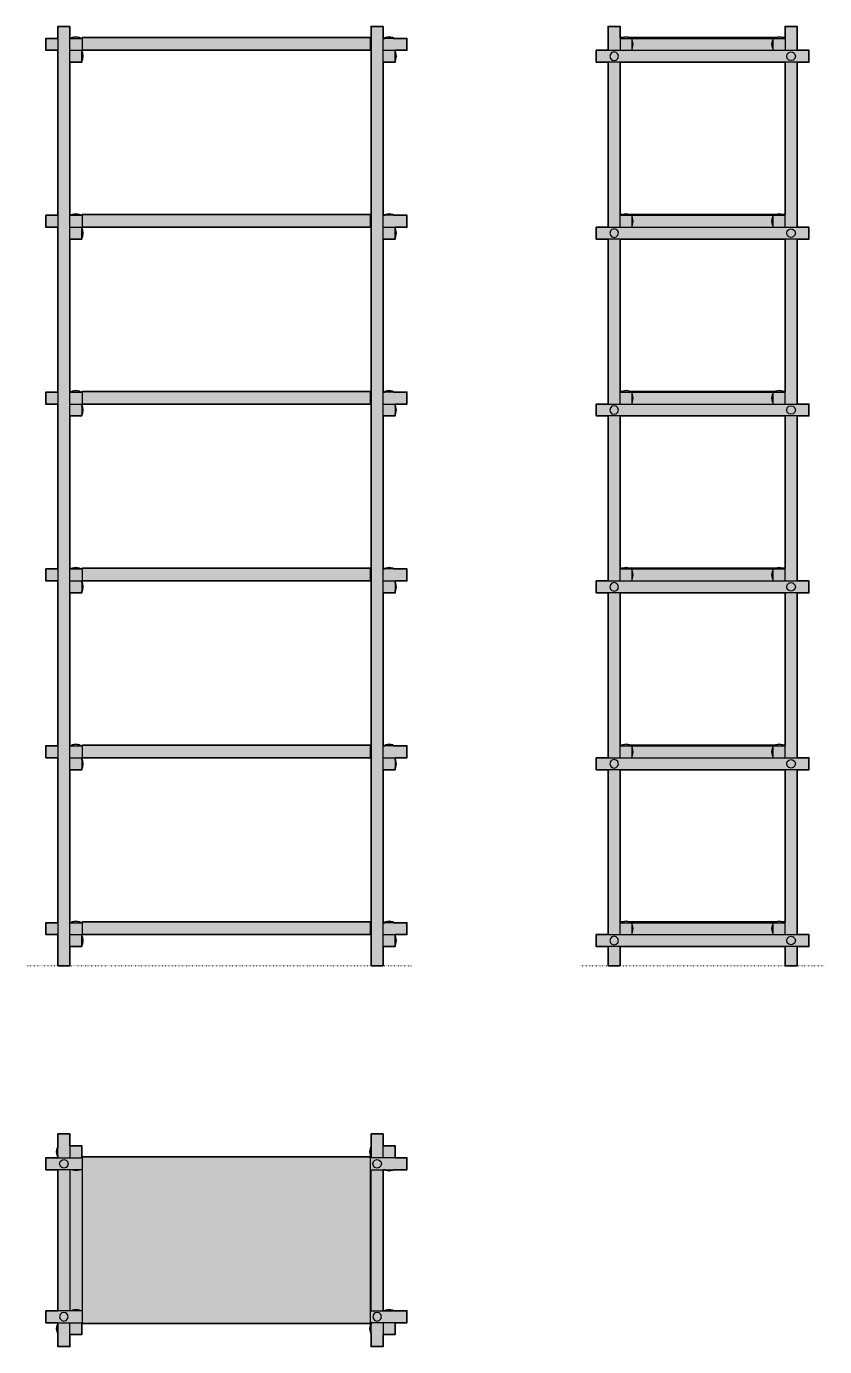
# Model space of a CAD drawing. Header units: millimetres. Extents: x 0 to 1669, y -797 to 1965.
import ezdxf

# ---------------------------------------------------------------- set-up
doc = ezdxf.new("R2010")
doc.units = ezdxf.units.MM
doc.linetypes.add('Dots', pattern=[1, 0, -1])
doc.layers.add('Blocks', color=7, linetype='Continuous')
doc.layers.add('Blocks$Fill', color=7, linetype='Continuous', true_color=0xffffff)
for name, color, linetype, lineweight, true_color in [('Blocks$Inner', 7, 'Continuous', 25, 0x007f00), ('Blocks$Outline', 7, 'Continuous', 35, 0xff3f3f), ('Groud', 7, 'Dots', 25, 0x243775)]:
    doc.layers.add(name, color=color, linetype=linetype, lineweight=lineweight, true_color=true_color)

# ---------------------------------------------------------------- blocks, each defined once
blk = doc.blocks.new('Woody Column High Shelf Side')
at = {"layer": 'Blocks$Fill'}
h = blk.add_hatch(color=256, dxfattribs=at)
h.paths.add_polyline_path([(452.7, 1915), (477.7, 1915), (477.7, 1890), (452.7, 1890), (452.7, 1545), (477.7, 1545), (477.7, 1520), (452.7, 1520), (452.7, 1175), (477.7, 1175), (477.7, 1150), (452.7, 1150), (452.7, 805), (477.7, 805), (477.7, 780), (452.7, 780), (452.7, 435), (477.7, 435), (477.7, 410), (452.7, 410), (452.7, 65), (477.7, 65), (477.7, 40), (452.7, 40), (452.7, 0), (427.7, 0), (427.7, 40), (255.2, 40), (82.7, 40), (82.7, 0), (57.7, 0), (57.7, 40), (32.7, 40), (32.7, 65), (57.7, 65), (57.7, 410), (32.7, 410), (32.7, 435), (57.7, 435), (57.7, 780), (32.7, 780), (32.7, 805), (57.7, 805), (57.7, 1150), (32.7, 1150), (32.7, 1175), (57.7, 1175), (57.7, 1520), (32.7, 1520), (32.7, 1545), (57.7, 1545), (57.7, 1890), (32.7, 1890), (32.7, 1915), (57.7, 1915), (57.7, 1965), (82.7, 1965), (82.7, 1941.3), (83.7, 1941.5), (85.1, 1941.5), (87.7, 1941.5), (88.3, 1941.8), (95.2, 1943.1), (102.1, 1941.8), (102.7, 1941.5), (407.7, 1941.5), (408.3, 1941.8), (415.2, 1943.1), (422.1, 1941.8), (422.7, 1941.5), (426.7, 1941.5), (427.7, 1941.3), (427.7, 1965), (452.7, 1965)], flags=0)
h.paths.add_polyline_path([(102.7, 1571.5), (407.7, 1571.5), (408.3, 1571.8), (415.2, 1573.1), (422.1, 1571.8), (422.7, 1571.5), (426.7, 1571.5), (427.7, 1571.3), (427.7, 1890), (255.2, 1890), (82.7, 1890), (82.7, 1571.3), (83.7, 1571.5), (85.1, 1571.5), (87.7, 1571.5), (88.3, 1571.8), (95.2, 1573.1), (102.1, 1571.8)], flags=0)
h.paths.add_polyline_path([(255.2, 1520), (82.7, 1520), (82.7, 1201.3), (83.7, 1201.5), (85.1, 1201.5), (87.7, 1201.5), (88.3, 1201.8), (95.2, 1203.1), (102.1, 1201.8), (102.7, 1201.5), (407.7, 1201.5), (408.3, 1201.8), (415.2, 1203.1), (422.1, 1201.8), (422.7, 1201.5), (426.7, 1201.5), (427.7, 1201.3), (427.7, 1520)], flags=0)
h.paths.add_polyline_path([(255.2, 1150), (82.7, 1150), (82.7, 831.3), (83.7, 831.5), (85.1, 831.5), (87.7, 831.5), (88.3, 831.8), (95.2, 833.1), (102.1, 831.8), (102.7, 831.5), (407.7, 831.5), (408.3, 831.8), (415.2, 833.1), (422.1, 831.8), (422.7, 831.5), (426.7, 831.5), (427.7, 831.3), (427.7, 1150)], flags=0)
h.paths.add_polyline_path([(255.2, 780), (82.7, 780), (82.7, 461.3), (83.7, 461.5), (85.1, 461.5), (87.7, 461.5), (88.3, 461.8), (95.2, 463.1), (102.1, 461.8), (102.7, 461.5), (407.7, 461.5), (408.3, 461.8), (415.2, 463.1), (422.1, 461.8), (422.7, 461.5), (426.7, 461.5), (427.7, 461.3), (427.7, 780)], flags=0)
h.paths.add_polyline_path([(102.7, 91.5), (407.7, 91.5), (408.3, 91.8), (415.2, 93.1), (422.1, 91.8), (422.7, 91.5), (426.7, 91.5), (427.7, 91.3), (427.7, 410), (255.2, 410), (82.7, 410), (82.7, 91.3), (83.7, 91.5), (85.1, 91.5), (87.7, 91.5), (88.3, 91.8), (95.2, 93.1), (102.1, 91.8)], flags=0)
at = {"layer": 'Blocks$Inner'}
for points in [[(57.7, 1915), (57.7, 1965), (82.7, 1965), (82.7, 1940), (82.7, 1915)], [(452.7, 1915), (452.7, 1965), (427.7, 1965), (427.7, 1940), (427.7, 1915)], [(82.7, 1941.3), (83.7, 1941.5), (85.1, 1941.5), (87.7, 1941.5)], [(82.7, 1940), (107.7, 1940), (255.2, 1940), (402.7, 1940), (427.7, 1940)], [(86.2, 1940), (86.2, 1940.8), (88.3, 1941.8), (95.2, 1943.1), (102.1, 1941.8), (104.2, 1940.8), (104.2, 1940)], [(407.7, 1941.5), (255.2, 1941.5), (102.7, 1941.5)], [(107.7, 1915), (107.7, 1940)], [(107.7, 1918.5), (107.8, 1918.5), (108.8, 1920.6), (110.1, 1927.5), (108.8, 1934.4), (107.8, 1936.5), (107.7, 1936.5)], [(402.7, 1918.5), (402.6, 1918.5), (401.6, 1920.6), (400.3, 1927.5), (401.6, 1934.4), (402.6, 1936.5), (402.7, 1936.5)], [(402.7, 1915), (402.7, 1940)], [(424.2, 1940), (424.2, 1940.8), (422.1, 1941.8), (415.2, 1943.1), (408.3, 1941.8), (406.2, 1940.8), (406.2, 1940)], [(427.7, 1941.3), (426.7, 1941.5), (425.3, 1941.5), (422.7, 1941.5)], [(57.7, 1545), (57.7, 1890)], [(82.7, 1545), (82.7, 1570), (82.7, 1890)], [(427.7, 1545), (427.7, 1570), (427.7, 1890)], [(452.7, 1545), (452.7, 1890)], [(82.7, 1571.3), (83.7, 1571.5), (85.1, 1571.5), (87.7, 1571.5)], [(82.7, 1570), (107.7, 1570), (255.2, 1570), (402.7, 1570), (427.7, 1570)], [(86.2, 1570), (86.2, 1570.8), (88.3, 1571.8), (95.2, 1573.1), (102.1, 1571.8), (104.2, 1570.8), (104.2, 1570)], [(407.7, 1571.5), (255.2, 1571.5), (102.7, 1571.5)], [(107.7, 1545), (107.7, 1570)], [(107.7, 1548.5), (107.8, 1548.5), (108.8, 1550.6), (110.1, 1557.5), (108.8, 1564.4), (107.8, 1566.5), (107.7, 1566.5)], [(402.7, 1548.5), (402.6, 1548.5), (401.6, 1550.6), (400.3, 1557.5), (401.6, 1564.4), (402.6, 1566.5), (402.7, 1566.5)], [(402.7, 1545), (402.7, 1570)], [(424.2, 1570), (424.2, 1570.8), (422.1, 1571.8), (415.2, 1573.1), (408.3, 1571.8), (406.2, 1570.8), (406.2, 1570)], [(427.7, 1571.3), (426.7, 1571.5), (425.3, 1571.5), (422.7, 1571.5)], [(57.7, 1175), (57.7, 1520)], [(82.7, 1175), (82.7, 1200), (82.7, 1520)], [(427.7, 1175), (427.7, 1200), (427.7, 1520)], [(452.7, 1175), (452.7, 1520)], [(82.7, 1201.3), (83.7, 1201.5), (85.1, 1201.5), (87.7, 1201.5)], [(82.7, 1200), (107.7, 1200), (255.2, 1200), (402.7, 1200), (427.7, 1200)], [(86.2, 1200), (86.2, 1200.8), (88.3, 1201.8), (95.2, 1203.1), (102.1, 1201.8), (104.2, 1200.8), (104.2, 1200)], [(407.7, 1201.5), (255.2, 1201.5), (102.7, 1201.5)], [(107.7, 1175), (107.7, 1200)], [(107.7, 1178.5), (107.8, 1178.5), (108.8, 1180.6), (110.1, 1187.5), (108.8, 1194.4), (107.8, 1196.5), (107.7, 1196.5)], [(402.7, 1178.5), (402.6, 1178.5), (401.6, 1180.6), (400.3, 1187.5), (401.6, 1194.4), (402.6, 1196.5), (402.7, 1196.5)], [(402.7, 1175), (402.7, 1200)], [(424.2, 1200), (424.2, 1200.8), (422.1, 1201.8), (415.2, 1203.1), (408.3, 1201.8), (406.2, 1200.8), (406.2, 1200)], [(427.7, 1201.3), (426.7, 1201.5), (425.3, 1201.5), (422.7, 1201.5)], [(57.7, 805), (57.7, 1150)], [(82.7, 805), (82.7, 830), (82.7, 1150)], [(427.7, 805), (427.7, 830), (427.7, 1150)], [(452.7, 805), (452.7, 1150)], [(82.7, 831.3), (83.7, 831.5), (85.1, 831.5), (87.7, 831.5)], [(82.7, 830), (107.7, 830), (255.2, 830), (402.7, 830), (427.7, 830)], [(86.2, 830), (86.2, 830.8), (88.3, 831.8), (95.2, 833.1), (102.1, 831.8), (104.2, 830.8), (104.2, 830)], [(407.7, 831.5), (255.2, 831.5), (102.7, 831.5)], [(107.7, 805), (107.7, 830)], [(402.7, 805), (402.7, 830)], [(424.2, 830), (424.2, 830.8), (422.1, 831.8), (415.2, 833.1), (408.3, 831.8), (406.2, 830.8), (406.2, 830)], [(427.7, 831.3), (426.7, 831.5), (425.3, 831.5), (422.7, 831.5)], [(107.7, 808.5), (107.8, 808.5), (108.8, 810.6), (110.1, 817.5), (108.8, 824.4), (107.8, 826.5), (107.7, 826.5)], [(402.7, 808.5), (402.6, 808.5), (401.6, 810.6), (400.3, 817.5), (401.6, 824.4), (402.6, 826.5), (402.7, 826.5)], [(57.7, 435), (57.7, 780)], [(82.7, 435), (82.7, 460), (82.7, 780)], [(427.7, 435), (427.7, 460), (427.7, 780)], [(452.7, 435), (452.7, 780)], [(82.7, 461.3), (83.7, 461.5), (85.1, 461.5), (87.7, 461.5)], [(82.7, 460), (107.7, 460), (255.2, 460), (402.7, 460), (427.7, 460)], [(86.2, 460), (86.2, 460.8), (88.3, 461.8), (95.2, 463.1), (102.1, 461.8), (104.2, 460.8), (104.2, 460)], [(407.7, 461.5), (255.2, 461.5), (102.7, 461.5)], [(107.7, 435), (107.7, 460)], [(107.7, 438.5), (107.8, 438.5), (108.8, 440.6), (110.1, 447.5), (108.8, 454.4), (107.8, 456.5), (107.7, 456.5)], [(402.7, 438.5), (402.6, 438.5), (401.6, 440.6), (400.3, 447.5), (401.6, 454.4), (402.6, 456.5), (402.7, 456.5)], [(402.7, 435), (402.7, 460)], [(424.2, 460), (424.2, 460.8), (422.1, 461.8), (415.2, 463.1), (408.3, 461.8), (406.2, 460.8), (406.2, 460)], [(427.7, 461.3), (426.7, 461.5), (425.3, 461.5), (422.7, 461.5)], [(57.7, 65), (57.7, 410)], [(82.7, 65), (82.7, 90), (82.7, 410)], [(427.7, 65), (427.7, 90), (427.7, 410)], [(452.7, 65), (452.7, 410)], [(82.7, 91.3), (83.7, 91.5), (85.1, 91.5), (87.7, 91.5)], [(82.7, 90), (107.7, 90), (255.2, 90), (402.7, 90), (427.7, 90)], [(86.2, 90), (86.2, 90.8), (88.3, 91.8), (95.2, 93.1), (102.1, 91.8), (104.2, 90.8), (104.2, 90)], [(407.7, 91.5), (255.2, 91.5), (102.7, 91.5)], [(107.7, 65), (107.7, 90)], [(107.7, 68.5), (107.8, 68.5), (108.8, 70.6), (110.1, 77.5), (108.8, 84.4), (107.8, 86.5), (107.7, 86.5)], [(402.7, 68.5), (402.6, 68.5), (401.6, 70.6), (400.3, 77.5), (401.6, 84.4), (402.6, 86.5), (402.7, 86.5)], [(402.7, 65), (402.7, 90)], [(424.2, 90), (424.2, 90.8), (422.1, 91.8), (415.2, 93.1), (408.3, 91.8), (406.2, 90.8), (406.2, 90)], [(427.7, 91.3), (426.7, 91.5), (425.3, 91.5), (422.7, 91.5)], [(57.7, 40), (57.7, 0), (82.7, 0), (82.7, 40)], [(427.7, 40), (427.7, 0), (452.7, 0), (452.7, 40)]]:
    blk.add_lwpolyline(points, dxfattribs=at)
for points in [[(255.2, 1890), (32.7, 1890), (32.7, 1915), (82.7, 1915), (107.7, 1915), (255.2, 1915), (402.7, 1915), (427.7, 1915), (477.7, 1915), (477.7, 1890)], [(74.7, 1894.7), (78, 1898), (79.2, 1902.5), (78, 1907), (74.7, 1910.3), (70.2, 1911.5), (65.7, 1910.3), (62.4, 1907), (61.2, 1902.5), (62.4, 1898), (65.7, 1894.7), (70.2, 1893.5)], [(435.7, 1894.7), (432.4, 1898), (431.2, 1902.5), (432.4, 1907), (435.7, 1910.3), (440.2, 1911.5), (444.7, 1910.3), (448, 1907), (449.2, 1902.5), (448, 1898), (444.7, 1894.7), (440.2, 1893.5)], [(255.2, 1520), (32.7, 1520), (32.7, 1545), (82.7, 1545), (107.7, 1545), (255.2, 1545), (402.7, 1545), (427.7, 1545), (477.7, 1545), (477.7, 1520)], [(74.7, 1524.7), (78, 1528), (79.2, 1532.5), (78, 1537), (74.7, 1540.3), (70.2, 1541.5), (65.7, 1540.3), (62.4, 1537), (61.2, 1532.5), (62.4, 1528), (65.7, 1524.7), (70.2, 1523.5)], [(435.7, 1524.7), (432.4, 1528), (431.2, 1532.5), (432.4, 1537), (435.7, 1540.3), (440.2, 1541.5), (444.7, 1540.3), (448, 1537), (449.2, 1532.5), (448, 1528), (444.7, 1524.7), (440.2, 1523.5)], [(255.2, 1150), (32.7, 1150), (32.7, 1175), (82.7, 1175), (107.7, 1175), (255.2, 1175), (402.7, 1175), (427.7, 1175), (477.7, 1175), (477.7, 1150)], [(74.7, 1154.7), (78, 1158), (79.2, 1162.5), (78, 1167), (74.7, 1170.3), (70.2, 1171.5), (65.7, 1170.3), (62.4, 1167), (61.2, 1162.5), (62.4, 1158), (65.7, 1154.7), (70.2, 1153.5)], [(435.7, 1154.7), (432.4, 1158), (431.2, 1162.5), (432.4, 1167), (435.7, 1170.3), (440.2, 1171.5), (444.7, 1170.3), (448, 1167), (449.2, 1162.5), (448, 1158), (444.7, 1154.7), (440.2, 1153.5)], [(255.2, 780), (32.7, 780), (32.7, 805), (82.7, 805), (107.7, 805), (255.2, 805), (402.7, 805), (427.7, 805), (477.7, 805), (477.7, 780)], [(74.7, 784.7), (78, 788), (79.2, 792.5), (78, 797), (74.7, 800.3), (70.2, 801.5), (65.7, 800.3), (62.4, 797), (61.2, 792.5), (62.4, 788), (65.7, 784.7), (70.2, 783.5)], [(435.7, 784.7), (432.4, 788), (431.2, 792.5), (432.4, 797), (435.7, 800.3), (440.2, 801.5), (444.7, 800.3), (448, 797), (449.2, 792.5), (448, 788), (444.7, 784.7), (440.2, 783.5)], [(255.2, 410), (32.7, 410), (32.7, 435), (82.7, 435), (107.7, 435), (255.2, 435), (402.7, 435), (427.7, 435), (477.7, 435), (477.7, 410)], [(74.7, 414.7), (78, 418), (79.2, 422.5), (78, 427), (74.7, 430.3), (70.2, 431.5), (65.7, 430.3), (62.4, 427), (61.2, 422.5), (62.4, 418), (65.7, 414.7), (70.2, 413.5)], [(435.7, 414.7), (432.4, 418), (431.2, 422.5), (432.4, 427), (435.7, 430.3), (440.2, 431.5), (444.7, 430.3), (448, 427), (449.2, 422.5), (448, 418), (444.7, 414.7), (440.2, 413.5)], [(255.2, 40), (32.7, 40), (32.7, 65), (82.7, 65), (107.7, 65), (255.2, 65), (402.7, 65), (427.7, 65), (477.7, 65), (477.7, 40)], [(74.7, 44.7), (78, 48), (79.2, 52.5), (78, 57), (74.7, 60.3), (70.2, 61.5), (65.7, 60.3), (62.4, 57), (61.2, 52.5), (62.4, 48), (65.7, 44.7), (70.2, 43.5)], [(435.7, 44.7), (432.4, 48), (431.2, 52.5), (432.4, 57), (435.7, 60.3), (440.2, 61.5), (444.7, 60.3), (448, 57), (449.2, 52.5), (448, 48), (444.7, 44.7), (440.2, 43.5)]]:
    blk.add_lwpolyline(points, close=True, dxfattribs=at)
at = {"layer": 'Blocks$Outline'}
for points in [[(57.7, 1915), (57.7, 1965), (82.7, 1965), (82.7, 1941.3)], [(427.7, 1941.3), (427.7, 1965), (452.7, 1965), (452.7, 1915)], [(82.7, 1941.3), (83.7, 1941.5), (85.1, 1941.5), (87.7, 1941.5)], [(87.7, 1941.5), (88.3, 1941.8), (95.2, 1943.1), (102.1, 1941.8), (102.7, 1941.5)], [(102.7, 1941.5), (255.2, 1941.5), (407.7, 1941.5)], [(407.7, 1941.5), (408.3, 1941.8), (415.2, 1943.1), (422.1, 1941.8), (422.7, 1941.5)], [(422.7, 1941.5), (425.3, 1941.5), (426.7, 1941.5), (427.7, 1941.3)], [(57.7, 1890), (32.7, 1890), (32.7, 1915), (57.7, 1915)], [(452.7, 1915), (477.7, 1915), (477.7, 1890), (452.7, 1890)], [(57.7, 1545), (57.7, 1890)], [(255.2, 1890), (82.7, 1890)], [(82.7, 1890), (82.7, 1571.3)], [(427.7, 1890), (255.2, 1890)], [(427.7, 1571.3), (427.7, 1890)], [(452.7, 1890), (452.7, 1545)], [(82.7, 1571.3), (83.7, 1571.5), (85.1, 1571.5), (87.7, 1571.5)], [(87.7, 1571.5), (88.3, 1571.8), (95.2, 1573.1), (102.1, 1571.8), (102.7, 1571.5)], [(102.7, 1571.5), (255.2, 1571.5), (407.7, 1571.5)], [(407.7, 1571.5), (408.3, 1571.8), (415.2, 1573.1), (422.1, 1571.8), (422.7, 1571.5)], [(422.7, 1571.5), (425.3, 1571.5), (426.7, 1571.5), (427.7, 1571.3)], [(57.7, 1520), (32.7, 1520), (32.7, 1545), (57.7, 1545)], [(57.7, 1175), (57.7, 1520)], [(255.2, 1520), (82.7, 1520)], [(82.7, 1520), (82.7, 1201.3)], [(427.7, 1520), (255.2, 1520)], [(427.7, 1201.3), (427.7, 1520)], [(452.7, 1545), (477.7, 1545), (477.7, 1520), (452.7, 1520)], [(452.7, 1520), (452.7, 1175)], [(82.7, 1201.3), (83.7, 1201.5), (85.1, 1201.5), (87.7, 1201.5)], [(87.7, 1201.5), (88.3, 1201.8), (95.2, 1203.1), (102.1, 1201.8), (102.7, 1201.5)], [(102.7, 1201.5), (255.2, 1201.5), (407.7, 1201.5)], [(407.7, 1201.5), (408.3, 1201.8), (415.2, 1203.1), (422.1, 1201.8), (422.7, 1201.5)], [(422.7, 1201.5), (425.3, 1201.5), (426.7, 1201.5), (427.7, 1201.3)], [(57.7, 1150), (32.7, 1150), (32.7, 1175), (57.7, 1175)], [(452.7, 1175), (477.7, 1175), (477.7, 1150), (452.7, 1150)], [(57.7, 805), (57.7, 1150)], [(255.2, 1150), (82.7, 1150)], [(82.7, 1150), (82.7, 831.3)], [(427.7, 1150), (255.2, 1150)], [(427.7, 831.3), (427.7, 1150)], [(452.7, 1150), (452.7, 805)], [(82.7, 831.3), (83.7, 831.5), (85.1, 831.5), (87.7, 831.5)], [(87.7, 831.5), (88.3, 831.8), (95.2, 833.1), (102.1, 831.8), (102.7, 831.5)], [(102.7, 831.5), (255.2, 831.5), (407.7, 831.5)], [(407.7, 831.5), (408.3, 831.8), (415.2, 833.1), (422.1, 831.8), (422.7, 831.5)], [(422.7, 831.5), (425.3, 831.5), (426.7, 831.5), (427.7, 831.3)], [(57.7, 780), (32.7, 780), (32.7, 805), (57.7, 805)], [(452.7, 805), (477.7, 805), (477.7, 780), (452.7, 780)], [(57.7, 435), (57.7, 780)], [(255.2, 780), (82.7, 780)], [(82.7, 780), (82.7, 461.3)], [(427.7, 780), (255.2, 780)], [(427.7, 461.3), (427.7, 780)], [(452.7, 780), (452.7, 435)], [(82.7, 461.3), (83.7, 461.5), (85.1, 461.5), (87.7, 461.5)], [(87.7, 461.5), (88.3, 461.8), (95.2, 463.1), (102.1, 461.8), (102.7, 461.5)], [(102.7, 461.5), (255.2, 461.5), (407.7, 461.5)], [(407.7, 461.5), (408.3, 461.8), (415.2, 463.1), (422.1, 461.8), (422.7, 461.5)], [(422.7, 461.5), (425.3, 461.5), (426.7, 461.5), (427.7, 461.3)], [(57.7, 410), (32.7, 410), (32.7, 435), (57.7, 435)], [(452.7, 435), (477.7, 435), (477.7, 410), (452.7, 410)], [(57.7, 65), (57.7, 410)], [(255.2, 410), (82.7, 410)], [(82.7, 410), (82.7, 91.3)], [(427.7, 410), (255.2, 410)], [(427.7, 91.3), (427.7, 410)], [(452.7, 410), (452.7, 65)], [(82.7, 91.3), (83.7, 91.5), (85.1, 91.5), (87.7, 91.5)], [(87.7, 91.5), (88.3, 91.8), (95.2, 93.1), (102.1, 91.8), (102.7, 91.5)], [(102.7, 91.5), (255.2, 91.5), (407.7, 91.5)], [(407.7, 91.5), (408.3, 91.8), (415.2, 93.1), (422.1, 91.8), (422.7, 91.5)], [(422.7, 91.5), (425.3, 91.5), (426.7, 91.5), (427.7, 91.3)], [(57.7, 40), (32.7, 40), (32.7, 65), (57.7, 65)], [(452.7, 65), (477.7, 65), (477.7, 40), (452.7, 40)], [(82.7, 40), (82.7, 0), (57.7, 0), (57.7, 40)], [(255.2, 40), (82.7, 40)], [(427.7, 40), (255.2, 40)], [(452.7, 40), (452.7, 0), (427.7, 0), (427.7, 40)]]:
    blk.add_lwpolyline(points, dxfattribs=at)
blk = doc.blocks.new('Woody Column High Shelf Top')
at = {"layer": 'Blocks$Fill'}
blk.add_hatch(color=256, dxfattribs=at).paths.add_polyline_path([(705, 395), (730, 395), (730, 370), (701.5, 370), (701.5, 369.9), (699.4, 368.9), (692.5, 367.6), (685.6, 368.9), (683.5, 369.9), (683.5, 370), (680, 370), (680, 75), (683.5, 75), (683.5, 75.1), (685.6, 76.1), (692.5, 77.4), (699.4, 76.1), (701.5, 75.1), (701.5, 75), (730, 75), (730, 50), (705, 50), (705, 25), (680, 25), (680, 0), (655, 0), (655, 28.5), (654.7, 28.5), (653.7, 30.6), (652.4, 37.5), (653.7, 44.4), (654.7, 46.5), (655, 46.5), (655, 50), (654, 50), (654, 48.3), (654, 48), (352.5, 48), (51, 48), (51, 48.3), (51, 50), (50, 50), (50, 25), (25, 25), (25, 0), (0, 0), (0, 28.5), (-0.3, 28.5), (-1.3, 30.6), (-2.6, 37.5), (-1.3, 44.4), (-0.3, 46.5), (0, 46.5), (0, 50), (-25, 50), (-25, 75), (0, 75), (0, 370), (-25, 370), (-25, 395), (0, 395), (0, 398.5), (-0.3, 398.5), (-1.3, 400.6), (-2.6, 407.5), (-1.3, 414.4), (-0.3, 416.5), (0, 416.5), (0, 445), (25, 445), (25, 420), (50, 420), (50, 395), (51, 395), (51, 397), (352.5, 397), (654, 397), (654, 396.7), (654, 395), (655, 395), (655, 398.5), (654.7, 398.5), (653.7, 400.6), (652.4, 407.5), (653.7, 414.4), (654.7, 416.5), (655, 416.5), (655, 445), (680, 445), (680, 420), (705, 420)], flags=0)
at = {"layer": 'Blocks$Inner'}
for points in [[(0, 395), (0, 445), (25, 445), (25, 420), (25, 395), (50, 395)], [(680, 395), (680, 420), (680, 445), (655, 445), (655, 395)], [(0, 398.5), (-0.3, 398.5), (-1.3, 400.6), (-2.6, 407.5), (-1.3, 414.4), (-0.3, 416.5), (0, 416.5)], [(51, 395), (50, 395), (50, 420), (25, 420)], [(655, 398.5), (654.7, 398.5), (653.7, 400.6), (652.4, 407.5), (653.7, 414.4), (654.7, 416.5), (655, 416.5)], [(705, 395), (705, 420), (680, 420)], [(51, 370), (-25, 370), (-25, 395), (25, 395)], [(654, 370), (730, 370), (730, 395), (705, 395), (680, 395), (654, 395)], [(0, 370), (0, 222.5), (0, 75)], [(25, 370), (25, 222.5), (25, 75)], [(47.3, 370), (47.3, 369.9), (45.2, 368.9), (38.3, 367.6), (31.4, 368.9), (29.3, 369.9), (29.3, 370)], [(655, 75), (655, 222.5), (655, 370)], [(680, 75), (680, 222.5), (680, 370)], [(701.5, 370), (701.5, 369.9), (699.4, 368.9), (692.5, 367.6), (685.6, 368.9), (683.5, 369.9), (683.5, 370)], [(51, 75), (-25, 75), (-25, 50), (25, 50)], [(47.3, 75), (47.3, 75.1), (45.2, 76.1), (38.3, 77.4), (31.4, 76.1), (29.3, 75.1), (29.3, 75)], [(654, 75), (730, 75), (730, 50), (705, 50), (680, 50), (654, 50)], [(701.5, 75), (701.5, 75.1), (699.4, 76.1), (692.5, 77.4), (685.6, 76.1), (683.5, 75.1), (683.5, 75)], [(0, 46.5), (-0.3, 46.5), (-1.3, 44.4), (-2.6, 37.5), (-1.3, 30.6), (-0.3, 28.5), (0, 28.5)], [(0, 50), (0, 0), (25, 0), (25, 25), (25, 50), (50, 50)], [(51, 50), (50, 50), (50, 25), (25, 25)], [(655, 46.5), (654.7, 46.5), (653.7, 44.4), (652.4, 37.5), (653.7, 30.6), (654.7, 28.5), (655, 28.5)], [(680, 50), (680, 25), (680, 0), (655, 0), (655, 50)], [(705, 50), (705, 25), (680, 25)]]:
    blk.add_lwpolyline(points, dxfattribs=at)
for points in [[(4.7, 387), (8, 390.3), (12.5, 391.5), (17, 390.3), (20.3, 387), (21.5, 382.5), (20.3, 378), (17, 374.7), (12.5, 373.5), (8, 374.7), (4.7, 378), (3.5, 382.5)], [(654, 48), (654, 48.3), (654, 48.9), (654, 49.8), (654, 51), (654, 52.4), (654, 222.5), (654, 392.6), (654, 394), (654, 395.2), (654, 396.1), (654, 396.7), (654, 397), (352.5, 397), (51, 397), (51, 396.7), (51, 396.1), (51, 395.2), (51, 394), (51, 392.6), (51, 222.5), (51, 52.4), (51, 51), (51, 49.8), (51, 48.9), (51, 48.3), (51, 48), (352.5, 48)], [(672, 374.7), (667.5, 373.5), (663, 374.7), (659.7, 378), (658.5, 382.5), (659.7, 387), (663, 390.3), (667.5, 391.5), (672, 390.3), (675.3, 387), (676.5, 382.5), (675.3, 378)], [(4.7, 58), (8, 54.7), (12.5, 53.5), (17, 54.7), (20.3, 58), (21.5, 62.5), (20.3, 67), (17, 70.3), (12.5, 71.5), (8, 70.3), (4.7, 67), (3.5, 62.5)], [(672, 70.3), (667.5, 71.5), (663, 70.3), (659.7, 67), (658.5, 62.5), (659.7, 58), (663, 54.7), (667.5, 53.5), (672, 54.7), (675.3, 58), (676.5, 62.5), (675.3, 67)]]:
    blk.add_lwpolyline(points, close=True, dxfattribs=at)
at = {"layer": 'Blocks$Outline'}
for points in [[(0, 416.5), (0, 445), (25, 445), (25, 420)], [(655, 416.5), (655, 445), (680, 445), (680, 420)], [(0, 398.5), (-0.3, 398.5), (-1.3, 400.6), (-2.6, 407.5), (-1.3, 414.4), (-0.3, 416.5), (0, 416.5)], [(25, 420), (50, 420), (50, 395), (51, 395)], [(655, 398.5), (654.7, 398.5), (653.7, 400.6), (652.4, 407.5), (653.7, 414.4), (654.7, 416.5), (655, 416.5)], [(680, 420), (705, 420), (705, 395)], [(0, 370), (-25, 370), (-25, 395), (0, 395)], [(0, 395), (0, 398.5)], [(51, 395), (51, 395.2), (51, 396.1), (51, 396.7), (51, 397), (352.5, 397)], [(352.5, 397), (654, 397), (654, 396.7)], [(654, 396.7), (654, 396.1), (654, 395.2), (654, 395)], [(654, 395), (655, 395)], [(655, 395), (655, 398.5)], [(705, 395), (730, 395), (730, 370), (701.5, 370)], [(0, 75), (0, 222.5), (0, 370)], [(683.5, 370), (680, 370)], [(680, 370), (680, 222.5), (680, 75)], [(701.5, 370), (701.5, 369.9), (699.4, 368.9), (692.5, 367.6), (685.6, 368.9), (683.5, 369.9), (683.5, 370)], [(0, 50), (-25, 50), (-25, 75), (0, 75)], [(680, 75), (683.5, 75)], [(683.5, 75), (683.5, 75.1), (685.6, 76.1), (692.5, 77.4), (699.4, 76.1), (701.5, 75.1), (701.5, 75)], [(701.5, 75), (730, 75), (730, 50), (705, 50)], [(0, 28.5), (-0.3, 28.5), (-1.3, 30.6), (-2.6, 37.5), (-1.3, 44.4), (-0.3, 46.5), (0, 46.5)], [(0, 46.5), (0, 50)], [(25, 25), (25, 0), (0, 0), (0, 28.5)], [(51, 50), (50, 50), (50, 25), (25, 25)], [(352.5, 48), (51, 48), (51, 48.3), (51, 48.9), (51, 49.8), (51, 50)], [(654, 48.3), (654, 48), (352.5, 48)], [(655, 28.5), (654.7, 28.5), (653.7, 30.6), (652.4, 37.5), (653.7, 44.4), (654.7, 46.5), (655, 46.5)], [(655, 50), (654, 50)], [(654, 50), (654, 49.8), (654, 48.9), (654, 48.3)], [(655, 46.5), (655, 50)], [(680, 25), (680, 0), (655, 0), (655, 28.5)], [(705, 50), (705, 25), (680, 25)]]:
    blk.add_lwpolyline(points, dxfattribs=at)
blk = doc.blocks.new('Woody Column High Shelf Front')
at = {"layer": 'Blocks$Fill'}
h = blk.add_hatch(color=256, dxfattribs=at)
h.paths.add_polyline_path([(767.3, 1940), (795.8, 1940), (795.8, 1915), (770.8, 1915), (770.8, 1911.5), (771.1, 1911.5), (772.1, 1909.4), (773.3, 1902.5), (772.1, 1895.6), (771.1, 1893.5), (770.8, 1893.5), (770.8, 1890), (745.8, 1890), (745.8, 1570), (749.3, 1570), (749.3, 1570.8), (751.4, 1571.8), (758.3, 1573.1), (765.2, 1571.8), (767.3, 1570.8), (767.3, 1570), (795.8, 1570), (795.8, 1545), (770.8, 1545), (770.8, 1541.5), (771.1, 1541.5), (772.1, 1539.4), (773.3, 1532.5), (772.1, 1525.6), (771.1, 1523.5), (770.8, 1523.5), (770.8, 1520), (745.8, 1520), (745.8, 1200), (749.3, 1200), (749.3, 1200.8), (751.4, 1201.8), (758.3, 1203.1), (765.2, 1201.8), (767.3, 1200.8), (767.3, 1200), (795.8, 1200), (795.8, 1175), (770.8, 1175), (770.8, 1171.5), (771.1, 1171.5), (772.1, 1169.4), (773.3, 1162.5), (772.1, 1155.6), (771.1, 1153.5), (770.8, 1153.5), (770.8, 1150), (745.8, 1150), (745.8, 830), (749.3, 830), (749.3, 830.8), (751.4, 831.8), (758.3, 833.1), (765.2, 831.8), (767.3, 830.8), (767.3, 830), (795.8, 830), (795.8, 805), (770.8, 805), (770.8, 801.5), (771.1, 801.5), (772.1, 799.4), (773.3, 792.5), (772.1, 785.6), (771.1, 783.5), (770.8, 783.5), (770.8, 780), (745.8, 780), (745.8, 460), (749.3, 460), (749.3, 460.8), (751.4, 461.8), (758.3, 463.1), (765.2, 461.8), (767.3, 460.8), (767.3, 460), (795.8, 460), (795.8, 435), (770.8, 435), (770.8, 431.5), (771.1, 431.5), (772.1, 429.4), (773.3, 422.5), (772.1, 415.6), (771.1, 413.5), (770.8, 413.5), (770.8, 410), (745.8, 410), (745.8, 90), (749.3, 90), (749.3, 90.8), (751.4, 91.8), (758.3, 93.1), (765.2, 91.8), (767.3, 90.8), (767.3, 90), (795.8, 90), (795.8, 65), (770.8, 65), (770.8, 61.5), (771.1, 61.5), (772.1, 59.4), (773.3, 52.5), (772.1, 45.6), (771.1, 43.5), (770.8, 43.5), (770.8, 40), (745.8, 40), (745.8, 0), (720.8, 0), (720.8, 65), (115.8, 65), (115.8, 61.5), (116.1, 61.5), (117, 59.4), (118.3, 52.5), (117, 45.6), (116.1, 43.5), (115.8, 43.5), (115.8, 40), (90.8, 40), (90.8, 0), (65.8, 0), (65.8, 65), (40.8, 65), (40.8, 90), (65.8, 90), (65.8, 435), (40.8, 435), (40.8, 460), (65.8, 460), (65.8, 805), (40.8, 805), (40.8, 830), (65.8, 830), (65.8, 1175), (40.8, 1175), (40.8, 1200), (65.8, 1200), (65.8, 1545), (40.8, 1545), (40.8, 1570), (65.8, 1570), (65.8, 1915), (40.8, 1915), (40.8, 1940), (65.8, 1940), (65.8, 1965), (90.8, 1965), (90.8, 1940), (94.2, 1940), (94.2, 1940.8), (96.4, 1941.8), (103.3, 1943.1), (110.2, 1941.8), (112.3, 1940.8), (112.3, 1940), (116.8, 1940), (116.8, 1941.5), (719.8, 1941.5), (719.8, 1940), (720.8, 1940), (720.8, 1965), (745.8, 1965), (745.8, 1940), (749.3, 1940), (749.3, 1940.8), (751.4, 1941.8), (758.3, 1943.1), (765.2, 1941.8), (767.3, 1940.8)], flags=0)
h.paths.add_polyline_path([(719.8, 91.5), (719.8, 90), (720.8, 90), (720.8, 435), (115.8, 435), (115.8, 431.5), (116.1, 431.5), (117, 429.4), (118.3, 422.5), (117, 415.6), (116.1, 413.5), (115.8, 413.5), (115.8, 410), (90.8, 410), (90.8, 90), (94.2, 90), (94.2, 90.8), (96.4, 91.8), (103.3, 93.1), (110.2, 91.8), (112.3, 90.8), (112.3, 90), (116.8, 90), (116.8, 91.5)], flags=0)
h.paths.add_polyline_path([(115.8, 783.5), (115.8, 780), (90.8, 780), (90.8, 460), (94.2, 460), (94.2, 460.8), (96.4, 461.8), (103.3, 463.1), (110.2, 461.8), (112.3, 460.8), (112.3, 460), (116.8, 460), (116.8, 461.5), (719.8, 461.5), (719.8, 460), (720.8, 460), (720.8, 805), (115.8, 805), (115.8, 801.5), (116.1, 801.5), (117, 799.4), (118.3, 792.5), (117, 785.6), (116.1, 783.5)], flags=0)
h.paths.add_polyline_path([(116.8, 830), (116.8, 831.5), (719.8, 831.5), (719.8, 830), (720.8, 830), (720.8, 1175), (115.8, 1175), (115.8, 1171.5), (116.1, 1171.5), (117, 1169.4), (118.3, 1162.5), (117, 1155.6), (116.1, 1153.5), (115.8, 1153.5), (115.8, 1150), (90.8, 1150), (90.8, 830), (94.2, 830), (94.2, 830.8), (96.4, 831.8), (103.3, 833.1), (110.2, 831.8), (112.3, 830.8), (112.3, 830)], flags=0)
h.paths.add_polyline_path([(116.8, 1200), (116.8, 1201.5), (719.8, 1201.5), (719.8, 1200), (720.8, 1200), (720.8, 1545), (115.8, 1545), (115.8, 1541.5), (116.1, 1541.5), (117, 1539.4), (118.3, 1532.5), (117, 1525.6), (116.1, 1523.5), (115.8, 1523.5), (115.8, 1520), (90.8, 1520), (90.8, 1520), (90.8, 1200), (94.2, 1200), (94.2, 1200.8), (96.4, 1201.8), (103.3, 1203.1), (110.2, 1201.8), (112.3, 1200.8), (112.3, 1200)], flags=0)
h.paths.add_polyline_path([(719.8, 1571.5), (719.8, 1570), (720.8, 1570), (720.8, 1915), (115.8, 1915), (115.8, 1911.5), (116.1, 1911.5), (117, 1909.4), (118.3, 1902.5), (117, 1895.6), (116.1, 1893.5), (115.8, 1893.5), (115.8, 1890), (90.8, 1890), (90.8, 1570), (94.2, 1570), (94.2, 1570.8), (96.4, 1571.8), (103.3, 1573.1), (110.2, 1571.8), (112.3, 1570.8), (112.3, 1570), (116.8, 1570), (116.8, 1571.5)], flags=0)
at = {"layer": 'Blocks$Inner'}
for p, q in [((90.8, 1965), (65.8, 1965)), ((65.8, 1965), (65.8, 0)), ((90.8, 1915), (90.8, 1965)), ((745.8, 1965), (720.8, 1965)), ((720.8, 1965), (720.8, 0)), ((745.8, 1915), (745.8, 1965)), ((90.8, 1890), (90.8, 1915)), ((745.8, 1890), (745.8, 1915)), ((90.8, 1545), (90.8, 1890)), ((745.8, 1545), (745.8, 1890)), ((90.8, 1520), (90.8, 1545)), ((90.8, 65), (90.8, 1520)), ((745.8, 1520), (745.8, 1545)), ((745.8, 65), (745.8, 1520)), ((90.8, 40), (90.8, 65)), ((745.8, 40), (745.8, 65)), ((90.8, 0), (90.8, 40)), ((745.8, 0), (745.8, 40)), ((65.8, 0), (90.8, 0)), ((720.8, 0), (745.8, 0))]:
    blk.add_line(p, q, dxfattribs=at)
for points in [[(65.8, 1915), (40.8, 1915), (40.8, 1940), (65.8, 1940)], [(90.8, 1940), (116.8, 1940)], [(94.2, 1940), (94.2, 1940.8), (96.4, 1941.8), (103.3, 1943.1), (110.2, 1941.8), (112.3, 1940.8), (112.3, 1940)], [(719.8, 1940), (720.8, 1940)], [(745.8, 1915), (770.8, 1915), (795.8, 1915), (795.8, 1940), (745.8, 1940)], [(749.3, 1940), (749.3, 1940.8), (751.4, 1941.8), (758.3, 1943.1), (765.2, 1941.8), (767.3, 1940.8), (767.3, 1940)], [(90.8, 1890), (115.8, 1890), (115.8, 1915)], [(90.8, 1915), (115.8, 1915), (720.8, 1915)], [(115.8, 1893.5), (116.1, 1893.5), (117, 1895.6), (118.3, 1902.5), (117, 1909.4), (116.1, 1911.5), (115.8, 1911.5)], [(745.8, 1890), (770.8, 1890), (770.8, 1915)], [(770.8, 1893.5), (771.1, 1893.5), (772.1, 1895.6), (773.3, 1902.5), (772.1, 1909.4), (771.1, 1911.5), (770.8, 1911.5)], [(65.8, 1545), (40.8, 1545), (40.8, 1570), (65.8, 1570)], [(90.8, 1570), (116.8, 1570)], [(94.2, 1570), (94.2, 1570.8), (96.4, 1571.8), (103.3, 1573.1), (110.2, 1571.8), (112.3, 1570.8), (112.3, 1570)], [(719.8, 1570), (720.8, 1570)], [(745.8, 1545), (770.8, 1545), (795.8, 1545), (795.8, 1570), (745.8, 1570)], [(749.3, 1570), (749.3, 1570.8), (751.4, 1571.8), (758.3, 1573.1), (765.2, 1571.8), (767.3, 1570.8), (767.3, 1570)], [(90.8, 1520), (115.8, 1520), (115.8, 1545)], [(90.8, 1545), (115.8, 1545), (720.8, 1545)], [(115.8, 1523.5), (116.1, 1523.5), (117, 1525.6), (118.3, 1532.5), (117, 1539.4), (116.1, 1541.5), (115.8, 1541.5)], [(745.8, 1520), (770.8, 1520), (770.8, 1545)], [(770.8, 1523.5), (771.1, 1523.5), (772.1, 1525.6), (773.3, 1532.5), (772.1, 1539.4), (771.1, 1541.5), (770.8, 1541.5)], [(65.8, 1175), (40.8, 1175), (40.8, 1200), (65.8, 1200)], [(90.8, 1200), (116.8, 1200)], [(94.2, 1200), (94.2, 1200.8), (96.4, 1201.8), (103.3, 1203.1), (110.2, 1201.8), (112.3, 1200.8), (112.3, 1200)], [(719.8, 1200), (720.8, 1200)], [(770.8, 1175), (770.8, 1150), (745.8, 1150), (745.8, 1175), (770.8, 1175), (795.8, 1175), (795.8, 1200), (745.8, 1200)], [(749.3, 1200), (749.3, 1200.8), (751.4, 1201.8), (758.3, 1203.1), (765.2, 1201.8), (767.3, 1200.8), (767.3, 1200)], [(115.8, 1175), (115.8, 1150), (90.8, 1150), (90.8, 1175), (115.8, 1175), (720.8, 1175)], [(115.8, 1153.5), (116.1, 1153.5), (117, 1155.6), (118.3, 1162.5), (117, 1169.4), (116.1, 1171.5), (115.8, 1171.5)], [(770.8, 1153.5), (771.1, 1153.5), (772.1, 1155.6), (773.3, 1162.5), (772.1, 1169.4), (771.1, 1171.5), (770.8, 1171.5)], [(65.8, 805), (40.8, 805), (40.8, 830), (65.8, 830)], [(90.8, 830), (116.8, 830)], [(94.2, 830), (94.2, 830.8), (96.4, 831.8), (103.3, 833.1), (110.2, 831.8), (112.3, 830.8), (112.3, 830)], [(719.8, 830), (720.8, 830)], [(770.8, 805), (770.8, 780), (745.8, 780), (745.8, 805), (770.8, 805), (795.8, 805), (795.8, 830), (745.8, 830)], [(749.3, 830), (749.3, 830.8), (751.4, 831.8), (758.3, 833.1), (765.2, 831.8), (767.3, 830.8), (767.3, 830)], [(115.8, 805), (115.8, 780), (90.8, 780), (90.8, 805), (115.8, 805), (720.8, 805)], [(115.8, 783.5), (116.1, 783.5), (117, 785.6), (118.3, 792.5), (117, 799.4), (116.1, 801.5), (115.8, 801.5)], [(770.8, 783.5), (771.1, 783.5), (772.1, 785.6), (773.3, 792.5), (772.1, 799.4), (771.1, 801.5), (770.8, 801.5)], [(65.8, 435), (40.8, 435), (40.8, 460), (65.8, 460)], [(90.8, 460), (116.8, 460)], [(94.2, 460), (94.2, 460.8), (96.4, 461.8), (103.3, 463.1), (110.2, 461.8), (112.3, 460.8), (112.3, 460)], [(719.8, 460), (720.8, 460)], [(770.8, 435), (770.8, 410), (745.8, 410), (745.8, 435), (770.8, 435), (795.8, 435), (795.8, 460), (745.8, 460)], [(749.3, 460), (749.3, 460.8), (751.4, 461.8), (758.3, 463.1), (765.2, 461.8), (767.3, 460.8), (767.3, 460)], [(115.8, 435), (115.8, 410), (90.8, 410), (90.8, 435), (115.8, 435), (720.8, 435)], [(115.8, 413.5), (116.1, 413.5), (117, 415.6), (118.3, 422.5), (117, 429.4), (116.1, 431.5), (115.8, 431.5)], [(770.8, 413.5), (771.1, 413.5), (772.1, 415.6), (773.3, 422.5), (772.1, 429.4), (771.1, 431.5), (770.8, 431.5)], [(65.8, 65), (40.8, 65), (40.8, 90), (65.8, 90)], [(90.8, 90), (116.8, 90)], [(94.2, 90), (94.2, 90.8), (96.4, 91.8), (103.3, 93.1), (110.2, 91.8), (112.3, 90.8), (112.3, 90)], [(719.8, 90), (720.8, 90)], [(745.8, 65), (770.8, 65), (795.8, 65), (795.8, 90), (745.8, 90)], [(749.3, 90), (749.3, 90.8), (751.4, 91.8), (758.3, 93.1), (765.2, 91.8), (767.3, 90.8), (767.3, 90)], [(90.8, 40), (115.8, 40), (115.8, 65)], [(90.8, 65), (115.8, 65), (720.8, 65)], [(115.8, 43.5), (116.1, 43.5), (117, 45.6), (118.3, 52.5), (117, 59.4), (116.1, 61.5), (115.8, 61.5)], [(745.8, 40), (770.8, 40), (770.8, 65)], [(770.8, 43.5), (771.1, 43.5), (772.1, 45.6), (773.3, 52.5), (772.1, 59.4), (771.1, 61.5), (770.8, 61.5)]]:
    blk.add_lwpolyline(points, dxfattribs=at)
for points in [[(719.8, 1941.5), (116.8, 1941.5), (116.8, 1941.2), (116.8, 1940.6), (116.8, 1939.7), (116.8, 1938.5), (116.8, 1915.5), (719.8, 1915.5), (719.8, 1938.5), (719.8, 1939.7), (719.8, 1940.6), (719.8, 1941.2)], [(719.8, 1571.5), (116.8, 1571.5), (116.8, 1571.2), (116.8, 1570.6), (116.8, 1569.7), (116.8, 1568.5), (116.8, 1545.5), (719.8, 1545.5), (719.8, 1568.5), (719.8, 1569.7), (719.8, 1570.6), (719.8, 1571.2)], [(719.8, 1201.5), (116.8, 1201.5), (116.8, 1201.2), (116.8, 1200.6), (116.8, 1199.7), (116.8, 1198.5), (116.8, 1175.5), (719.8, 1175.5), (719.8, 1198.5), (719.8, 1199.7), (719.8, 1200.6), (719.8, 1201.2)], [(719.8, 831.5), (116.8, 831.5), (116.8, 831.2), (116.8, 830.6), (116.8, 829.7), (116.8, 828.5), (116.8, 805.5), (719.8, 805.5), (719.8, 828.5), (719.8, 829.7), (719.8, 830.6), (719.8, 831.2)], [(719.8, 461.5), (116.8, 461.5), (116.8, 461.2), (116.8, 460.6), (116.8, 459.7), (116.8, 458.5), (116.8, 435.5), (719.8, 435.5), (719.8, 458.5), (719.8, 459.7), (719.8, 460.6), (719.8, 461.2)], [(719.8, 91.5), (116.8, 91.5), (116.8, 91.2), (116.8, 90.6), (116.8, 89.7), (116.8, 88.5), (116.8, 65.5), (719.8, 65.5), (719.8, 88.5), (719.8, 89.7), (719.8, 90.6), (719.8, 91.2)]]:
    blk.add_lwpolyline(points, close=True, dxfattribs=at)
at = {"layer": 'Blocks$Outline'}
for points in [[(65.8, 1940), (65.8, 1965), (90.8, 1965)], [(90.8, 1965), (90.8, 1940)], [(720.8, 1940), (720.8, 1965), (745.8, 1965)], [(745.8, 1965), (745.8, 1940)], [(65.8, 1915), (40.8, 1915), (40.8, 1940), (65.8, 1940)], [(90.8, 1940), (94.2, 1940)], [(94.2, 1940), (94.2, 1940.8), (96.4, 1941.8), (103.3, 1943.1), (110.2, 1941.8), (112.3, 1940.8), (112.3, 1940)], [(112.3, 1940), (116.8, 1940)], [(116.8, 1940), (116.8, 1940.6), (116.8, 1941.2), (116.8, 1941.5), (719.8, 1941.5)], [(719.8, 1941.5), (719.8, 1941.2), (719.8, 1940.6), (719.8, 1940)], [(719.8, 1940), (720.8, 1940)], [(745.8, 1940), (749.3, 1940)], [(749.3, 1940), (749.3, 1940.8), (751.4, 1941.8), (758.3, 1943.1), (765.2, 1941.8), (767.3, 1940.8), (767.3, 1940)], [(767.3, 1940), (795.8, 1940), (795.8, 1915), (770.8, 1915)], [(65.8, 1570), (65.8, 1915)], [(720.8, 1915), (115.8, 1915)], [(115.8, 1915), (115.8, 1911.5)], [(115.8, 1911.5), (116.1, 1911.5), (117, 1909.4), (118.3, 1902.5), (117, 1895.6), (116.1, 1893.5), (115.8, 1893.5)], [(720.8, 1570), (720.8, 1915)], [(770.8, 1915), (770.8, 1911.5)], [(770.8, 1911.5), (771.1, 1911.5), (772.1, 1909.4), (773.3, 1902.5), (772.1, 1895.6), (771.1, 1893.5), (770.8, 1893.5)], [(115.8, 1893.5), (115.8, 1890), (90.8, 1890)], [(90.8, 1890), (90.8, 1570)], [(770.8, 1893.5), (770.8, 1890), (745.8, 1890)], [(745.8, 1890), (745.8, 1570)], [(65.8, 1545), (40.8, 1545), (40.8, 1570), (65.8, 1570)], [(90.8, 1570), (94.2, 1570)], [(94.2, 1570), (94.2, 1570.8), (96.4, 1571.8), (103.3, 1573.1), (110.2, 1571.8), (112.3, 1570.8), (112.3, 1570)], [(112.3, 1570), (116.8, 1570)], [(116.8, 1570), (116.8, 1570.6), (116.8, 1571.2), (116.8, 1571.5), (719.8, 1571.5)], [(719.8, 1571.5), (719.8, 1571.2), (719.8, 1570.6), (719.8, 1570)], [(719.8, 1570), (720.8, 1570)], [(745.8, 1570), (749.3, 1570)], [(749.3, 1570), (749.3, 1570.8), (751.4, 1571.8), (758.3, 1573.1), (765.2, 1571.8), (767.3, 1570.8), (767.3, 1570)], [(767.3, 1570), (795.8, 1570), (795.8, 1545), (770.8, 1545)], [(65.8, 1200), (65.8, 1545)], [(115.8, 1523.5), (115.8, 1520), (90.8, 1520)], [(90.8, 1520), (90.8, 1520), (90.8, 1200)], [(720.8, 1545), (115.8, 1545)], [(115.8, 1545), (115.8, 1541.5)], [(115.8, 1541.5), (116.1, 1541.5), (117, 1539.4), (118.3, 1532.5), (117, 1525.6), (116.1, 1523.5), (115.8, 1523.5)], [(720.8, 1200), (720.8, 1545)], [(770.8, 1523.5), (770.8, 1520), (745.8, 1520)], [(745.8, 1520), (745.8, 1520), (745.8, 1200)], [(770.8, 1545), (770.8, 1541.5)], [(770.8, 1541.5), (771.1, 1541.5), (772.1, 1539.4), (773.3, 1532.5), (772.1, 1525.6), (771.1, 1523.5), (770.8, 1523.5)], [(65.8, 1175), (40.8, 1175), (40.8, 1200), (65.8, 1200)], [(90.8, 1200), (94.2, 1200)], [(94.2, 1200), (94.2, 1200.8), (96.4, 1201.8), (103.3, 1203.1), (110.2, 1201.8), (112.3, 1200.8), (112.3, 1200)], [(112.3, 1200), (116.8, 1200)], [(116.8, 1200), (116.8, 1200.6), (116.8, 1201.2), (116.8, 1201.5), (719.8, 1201.5)], [(719.8, 1201.5), (719.8, 1201.2), (719.8, 1200.6), (719.8, 1200)], [(719.8, 1200), (720.8, 1200)], [(745.8, 1200), (749.3, 1200)], [(749.3, 1200), (749.3, 1200.8), (751.4, 1201.8), (758.3, 1203.1), (765.2, 1201.8), (767.3, 1200.8), (767.3, 1200)], [(767.3, 1200), (795.8, 1200), (795.8, 1175), (770.8, 1175)], [(65.8, 830), (65.8, 1175)], [(720.8, 1175), (115.8, 1175)], [(115.8, 1175), (115.8, 1171.5)], [(115.8, 1171.5), (116.1, 1171.5), (117, 1169.4), (118.3, 1162.5), (117, 1155.6), (116.1, 1153.5), (115.8, 1153.5)], [(720.8, 830), (720.8, 1175)], [(770.8, 1175), (770.8, 1171.5)], [(770.8, 1171.5), (771.1, 1171.5), (772.1, 1169.4), (773.3, 1162.5), (772.1, 1155.6), (771.1, 1153.5), (770.8, 1153.5)], [(115.8, 1153.5), (115.8, 1150), (90.8, 1150)], [(90.8, 1150), (90.8, 830)], [(770.8, 1153.5), (770.8, 1150), (745.8, 1150)], [(745.8, 1150), (745.8, 830)], [(65.8, 805), (40.8, 805), (40.8, 830), (65.8, 830)], [(90.8, 830), (94.2, 830)], [(94.2, 830), (94.2, 830.8), (96.4, 831.8), (103.3, 833.1), (110.2, 831.8), (112.3, 830.8), (112.3, 830)], [(112.3, 830), (116.8, 830)], [(116.8, 830), (116.8, 830.6), (116.8, 831.2), (116.8, 831.5), (719.8, 831.5)], [(719.8, 831.5), (719.8, 831.2), (719.8, 830.6), (719.8, 830)], [(719.8, 830), (720.8, 830)], [(745.8, 830), (749.3, 830)], [(749.3, 830), (749.3, 830.8), (751.4, 831.8), (758.3, 833.1), (765.2, 831.8), (767.3, 830.8), (767.3, 830)], [(767.3, 830), (795.8, 830), (795.8, 805), (770.8, 805)], [(65.8, 460), (65.8, 805)], [(720.8, 805), (115.8, 805)], [(115.8, 805), (115.8, 801.5)], [(115.8, 801.5), (116.1, 801.5), (117, 799.4), (118.3, 792.5), (117, 785.6), (116.1, 783.5), (115.8, 783.5)], [(720.8, 460), (720.8, 805)], [(770.8, 805), (770.8, 801.5)], [(770.8, 801.5), (771.1, 801.5), (772.1, 799.4), (773.3, 792.5), (772.1, 785.6), (771.1, 783.5), (770.8, 783.5)], [(115.8, 783.5), (115.8, 780), (90.8, 780)], [(90.8, 780), (90.8, 460)], [(770.8, 783.5), (770.8, 780), (745.8, 780)], [(745.8, 780), (745.8, 460)], [(65.8, 435), (40.8, 435), (40.8, 460), (65.8, 460)], [(90.8, 460), (94.2, 460)], [(94.2, 460), (94.2, 460.8), (96.4, 461.8), (103.3, 463.1), (110.2, 461.8), (112.3, 460.8), (112.3, 460)], [(112.3, 460), (116.8, 460)], [(116.8, 460), (116.8, 460.6), (116.8, 461.2), (116.8, 461.5), (719.8, 461.5)], [(719.8, 461.5), (719.8, 461.2), (719.8, 460.6), (719.8, 460)], [(719.8, 460), (720.8, 460)], [(745.8, 460), (749.3, 460)], [(749.3, 460), (749.3, 460.8), (751.4, 461.8), (758.3, 463.1), (765.2, 461.8), (767.3, 460.8), (767.3, 460)], [(767.3, 460), (795.8, 460), (795.8, 435), (770.8, 435)], [(65.8, 90), (65.8, 435)], [(720.8, 435), (115.8, 435)], [(115.8, 435), (115.8, 431.5)], [(115.8, 431.5), (116.1, 431.5), (117, 429.4), (118.3, 422.5), (117, 415.6), (116.1, 413.5), (115.8, 413.5)], [(720.8, 90), (720.8, 435)], [(770.8, 435), (770.8, 431.5)], [(770.8, 431.5), (771.1, 431.5), (772.1, 429.4), (773.3, 422.5), (772.1, 415.6), (771.1, 413.5), (770.8, 413.5)], [(115.8, 413.5), (115.8, 410), (90.8, 410)], [(90.8, 410), (90.8, 90)], [(770.8, 413.5), (770.8, 410), (745.8, 410)], [(745.8, 410), (745.8, 90)], [(65.8, 65), (40.8, 65), (40.8, 90), (65.8, 90)], [(90.8, 90), (94.2, 90)], [(94.2, 90), (94.2, 90.8), (96.4, 91.8), (103.3, 93.1), (110.2, 91.8), (112.3, 90.8), (112.3, 90)], [(112.3, 90), (116.8, 90)], [(116.8, 90), (116.8, 90.6), (116.8, 91.2), (116.8, 91.5), (719.8, 91.5)], [(719.8, 91.5), (719.8, 91.2), (719.8, 90.6), (719.8, 90)], [(719.8, 90), (720.8, 90)], [(745.8, 90), (749.3, 90)], [(749.3, 90), (749.3, 90.8), (751.4, 91.8), (758.3, 93.1), (765.2, 91.8), (767.3, 90.8), (767.3, 90)], [(767.3, 90), (795.8, 90), (795.8, 65), (770.8, 65)], [(90.8, 40), (90.8, 0), (65.8, 0), (65.8, 65)], [(720.8, 65), (115.8, 65)], [(115.8, 65), (115.8, 61.5)], [(115.8, 61.5), (116.1, 61.5), (117, 59.4), (118.3, 52.5), (117, 45.6), (116.1, 43.5), (115.8, 43.5)], [(745.8, 40), (745.8, 0), (720.8, 0), (720.8, 65)], [(770.8, 65), (770.8, 61.5)], [(770.8, 61.5), (771.1, 61.5), (772.1, 59.4), (773.3, 52.5), (772.1, 45.6), (771.1, 43.5), (770.8, 43.5)], [(115.8, 43.5), (115.8, 40), (90.8, 40)], [(770.8, 43.5), (770.8, 40), (745.8, 40)]]:
    blk.add_lwpolyline(points, dxfattribs=at)

msp = doc.modelspace()

# ---------------------------------------------------------------- linework, layer by layer
at = {"layer": 'Groud'}
for points in [[(0, 0), (805.6, 0)], [(1158.7, 0), (1669, 0)]]:
    msp.add_lwpolyline(points, dxfattribs=at)

# ---------------------------------------------------------------- block references
at = {"layer": 'Blocks'}
for name, p in [('Woody Column High Shelf Front', (0, 0)), ('Woody Column High Shelf Side', (1158.7, 0)), ('Woody Column High Shelf Top', (65.8, -796.8))]:
    msp.add_blockref(name, p, dxfattribs=at)

doc.saveas('drawing.dxf')
